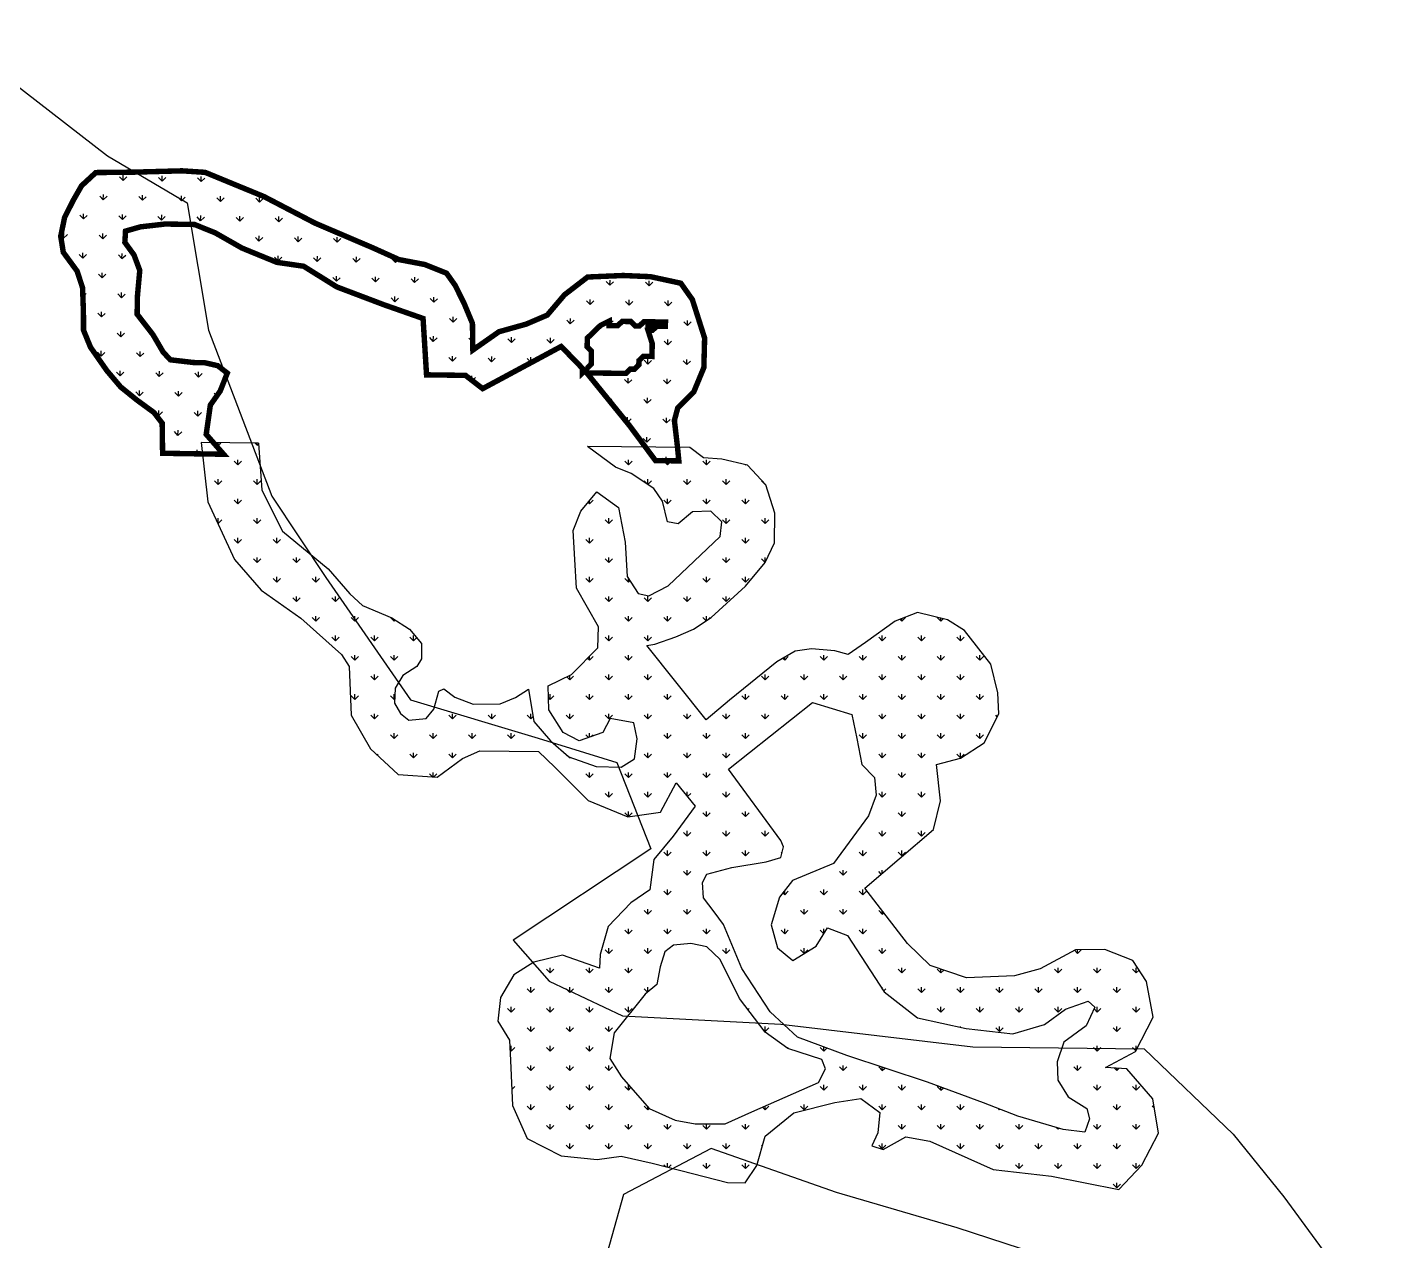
# Model space of a CAD drawing. Header units: metres. Extents: x 8244 to 287678, y 7853 to 2132060.
# Drawn here: x 270256 to 271500, y 2115358 to 2116474 of the extents above; entities that cross this region are included whole.
import ezdxf

# ---------------------------------------------------------------- set-up
doc = ezdxf.new("R2010")
doc.units = ezdxf.units.M
for name, color, linetype in [('DISTRICT BOUNDRY', 86, 'Continuous'), ('MANGROOVE BUFFER ZONE', 120, 'Continuous'), ('MANGROOVES BUFFER ZONE', 120, 'Continuous')]:
    doc.layers.add(name, color=color, linetype=linetype)

msp = doc.modelspace()

# ---------------------------------------------------------------- hatches: boundary and pattern name
at = {"layer": 'MANGROOVE BUFFER ZONE'}
h = msp.add_hatch(dxfattribs=at)
h.set_pattern_fill('GRASS', color=256, angle=-0.8376017)
h.paths.add_polyline_path([(270510, 2116254.2), (270540.5, 2116235.2), (270584.1, 2116218.7), (270619.8, 2116206.2), (270623, 2116154.4), (270658.8, 2116153.9), (270674.6, 2116141.7), (270746.8, 2116180.5), (270766.4, 2116160.3), (270766.4, 2116156.3), (270774.4, 2116164.1), (270774.6, 2116176.1), (270770.7, 2116180.1), (270770.8, 2116188.1), (270782.9, 2116199.8), (270790.9, 2116203.7), (270790.9, 2116199.7), (270798.8, 2116199.6), (270802.9, 2116203.5), (270810.9, 2116203.4), (270814.8, 2116199.4), (270818.8, 2116199.3), (270822.8, 2116203.2), (270826.8, 2116203.2), (270826.7, 2116199.2), (270830.7, 2116199.1), (270830.8, 2116203.1), (270842.7, 2116202.9), (270842.6, 2116199), (270834.7, 2116199.1), (270830.6, 2116195.2), (270826.7, 2116195.2), (270830.5, 2116183.2), (270830.3, 2116171.3), (270822.3, 2116171.4), (270818.3, 2116167.5), (270818.2, 2116163.5), (270814.2, 2116159.6), (270810.2, 2116159.6), (270806.2, 2116155.7), (270783.6, 2116156), (270770.3, 2116156.2), (270809.5, 2116107.9), (270833.5, 2116075.6), (270855, 2116075.3), (270853.5, 2116090.2), (270850.9, 2116112.5), (270854, 2116124), (270868.7, 2116138.6), (270878, 2116161.1), (270878.7, 2116188.2), (270867.4, 2116223.6), (270856.8, 2116238.6), (270829, 2116244.6), (270803.8, 2116245.7), (270771.1, 2116244.3), (270749.9, 2116228), (270734, 2116209.3), (270714.6, 2116201), (270689.6, 2116194), (270665.6, 2116177.2), (270665.2, 2116201.7), (270657.7, 2116219.7), (270649.4, 2116236.5), (270641.4, 2116247.8), (270621.4, 2116255.8), (270597.7, 2116260.3), (270573, 2116271.4), (270520.5, 2116293.8), (270473.6, 2116318.2), (270419.4, 2116340.5), (270398.2, 2116341.9), (270354.4, 2116340.7), (270318.9, 2116340.3), (270305.8, 2116328.2), (270298.2, 2116314.9), (270290.2, 2116299.1), (270286.6, 2116281.7), (270289, 2116267), (270301.7, 2116249.7), (270306.7, 2116234.4), (270307.5, 2116212.5), (270307.6, 2116195.4), (270314, 2116179.8), (270329, 2116158.3), (270341.8, 2116143.2), (270356.8, 2116131.1), (270372.3, 2116119.8), (270379.9, 2116110), (270380.3, 2116082.3), (270436.4, 2116081.4), (270420.4, 2116099.7), (270424.2, 2116126.6), (270433.2, 2116139.4), (270439.8, 2116156), (270431, 2116162.8), (270419.2, 2116165.5), (270408.8, 2116165.7), (270387.4, 2116168.2), (270380.8, 2116175.3), (270371.4, 2116191.4), (270356.9, 2116210.1), (270357.1, 2116226), (270359.3, 2116250.4), (270354, 2116264.6), (270345.6, 2116276.1), (270346.2, 2116286.5), (270359.9, 2116290.4), (270382.5, 2116293), (270409.6, 2116292.6), (270428.7, 2116284.9), (270453.3, 2116270.9), (270485.3, 2116257.8)])
at = {"layer": 'MANGROOVES BUFFER ZONE'}
h = msp.add_hatch(dxfattribs=at)
h.set_pattern_fill('GRASS', color=256)
h.paths.add_polyline_path([(271117.6, 2115919.3), (271101.9, 2115929.2), (271074.4, 2115935.9), (271054, 2115928), (271026.5, 2115908.4), (271010.6, 2115897.4), (270998.4, 2115900.7), (270977.1, 2115902.7), (270962, 2115900.4), (270945.1, 2115890.5), (270901.7, 2115855.3), (270880.2, 2115837.4), (270825.7, 2115905.6), (270833, 2115906.9), (270852.3, 2115913.7), (270868.5, 2115920.5), (270884.7, 2115931.5), (270916.2, 2115960.1), (270934.3, 2115981.9), (270942.9, 2116000.1), (270943.2, 2116027.4), (270935.1, 2116053.3), (270918.1, 2116071.4), (270894.4, 2116076.9), (270877.6, 2116078.1), (270865.2, 2116087.7), (270771, 2116088.6), (270796.9, 2116069.6), (270811.1, 2116063.6), (270831.9, 2116049.8), (270840.1, 2116038.2), (270844.6, 2116019.4), (270854.3, 2116017.3), (270867.5, 2116028.5), (270884.3, 2116029), (270894.4, 2116019.4), (270892.9, 2116005.7), (270845.1, 2115960.5), (270827.4, 2115951.3), (270817.7, 2115953.4), (270807.6, 2115969.1), (270805.5, 2116000.6), (270799.4, 2116032.6), (270779.6, 2116046.8), (270764.9, 2116029), (270757.8, 2116011.3), (270759.3, 2115984.8), (270760.8, 2115958.4), (270781.1, 2115922.7), (270780.6, 2115903.4), (270756.2, 2115879.1), (270734.9, 2115868.4), (270735.4, 2115846.6), (270748.6, 2115825.7), (270763.3, 2115818.1), (270785.2, 2115825.7), (270791.8, 2115838.4), (270813.7, 2115834.4), (270816.7, 2115819.7), (270814.2, 2115801.4), (270802, 2115793.8), (270779.1, 2115794.3), (270753.7, 2115803.4), (270736.9, 2115818.1), (270721.7, 2115835.9), (270716.6, 2115865.4), (270704.9, 2115857.7), (270690.7, 2115852.1), (270665.8, 2115851.6), (270649, 2115858.2), (270638.9, 2115865.9), (270634.3, 2115863.8), (270629.7, 2115847.1), (270622.6, 2115838.4), (270606.8, 2115836.9), (270599.2, 2115843), (270593.6, 2115852.7), (270594.1, 2115866.4), (270601.3, 2115878), (270614, 2115886.2), (270618.5, 2115893.3), (270618.5, 2115907.5), (270607.3, 2115920.7), (270591.1, 2115930.9), (270564.2, 2115942.5), (270552.5, 2115953.2), (270532.6, 2115976.2), (270490.5, 2116010.8), (270471.7, 2116048.4), (270468.6, 2116091.6), (270415.8, 2116092.1), (270421.8, 2116037.7), (270446.5, 2115984.6), (270470.9, 2115956.4), (270507.4, 2115930.7), (270544.9, 2115897.3), (270552, 2115886.2), (270553.7, 2115841.5), (270571.5, 2115810.6), (270597, 2115787.2), (270632.7, 2115784.6), (270656, 2115801.9), (270672, 2115808.9), (270725.9, 2115808.3), (270741.1, 2115793.8), (270771.5, 2115763.3), (270808.2, 2115748), (270838.1, 2115752.4), (270852.5, 2115779.4), (270870, 2115758), (270849.8, 2115730.3), (270832, 2115709), (270828.4, 2115681.1), (270810.7, 2115669.2), (270790.1, 2115647.5), (270782.6, 2115621.7), (270781.9, 2115609.1), (270748, 2115621), (270721.6, 2115614.7), (270703.3, 2115602.8), (270691, 2115582.1), (270688.5, 2115560.2), (270699.3, 2115543), (270700.2, 2115524.3), (270702, 2115482.9), (270715.4, 2115452.6), (270746.9, 2115436.7), (270780, 2115433.2), (270802, 2115436.2), (270830.5, 2115429.8), (270856.8, 2115423), (270899.6, 2115412), (270916, 2115411.9), (270926.7, 2115427.7), (270934.3, 2115454.5), (270960.7, 2115476.2), (270998.4, 2115485.6), (271022.3, 2115489.3), (271039.9, 2115476.4), (271038, 2115457.7), (271032.4, 2115445.7), (271042.8, 2115442.3), (271063.8, 2115454.1), (271085.8, 2115450), (271143.9, 2115424), (271197.7, 2115417.9), (271259.6, 2115405.7), (271280.8, 2115428), (271295.9, 2115457.4), (271290.9, 2115488.9), (271266.9, 2115516.5), (271247.2, 2115517.9), (271274.8, 2115532.4), (271291.1, 2115564.1), (271284.9, 2115596.7), (271272.4, 2115616.1), (271246.7, 2115626.3), (271219.8, 2115626), (271187.2, 2115608.3), (271163.5, 2115602), (271119.5, 2115600.3), (271086.1, 2115611.6), (271065.4, 2115631.6), (271025.9, 2115682.6), (271089.1, 2115736.5), (271095.5, 2115762.8), (271092, 2115796.3), (271114.1, 2115802.1), (271135.7, 2115816.1), (271149.2, 2115842.9), (271148.4, 2115862), (271142, 2115888.6)])
h.paths.add_polyline_path([(271014, 2115842.1), (271018.6, 2115820.1), (271023.2, 2115796.2), (271035, 2115784.4), (271036.5, 2115768.1), (271029.4, 2115749.2), (270997.2, 2115705.4), (270959.4, 2115689.6), (270947.7, 2115674.3), (270940, 2115648.8), (270945.7, 2115627.8), (270959.9, 2115616.1), (270981.4, 2115629.4), (270991.6, 2115646.2), (271010, 2115639.1), (271043.7, 2115587.3), (271074.3, 2115563.4), (271119.2, 2115553.7), (271162.1, 2115548.6), (271191.2, 2115557.2), (271210.6, 2115571.5), (271231.5, 2115578.7), (271237.6, 2115573.1), (271229.5, 2115556.2), (271209.1, 2115540.9), (271202.9, 2115523.1), (271203.4, 2115506.2), (271213.1, 2115490.9), (271230, 2115480.2), (271232.5, 2115470.5), (271228.4, 2115458.3), (271208.5, 2115460.8), (271166.7, 2115473.1), (271135, 2115485.3), (271083.5, 2115504.2), (271009.5, 2115528.7), (270964.1, 2115545.5), (270939, 2115569), (270913, 2115608.8), (270896.1, 2115649.2), (270887.5, 2115660.9), (270877.8, 2115673.7), (270876.7, 2115687.9), (270880.8, 2115695.6), (270903.8, 2115701.7), (270935.4, 2115706.8), (270948.7, 2115710.9), (270951.3, 2115720.6), (270948.7, 2115726.3), (270900.7, 2115792.1), (270977.8, 2115853.3)], flags=16)
h.paths.add_polyline_path([(270880.8, 2115628.6), (270893, 2115616.9), (270910.9, 2115581.2), (270934.4, 2115550.1), (270955.3, 2115535.3), (270986.5, 2115525.1), (270990, 2115516.4), (270983.4, 2115504.1), (270922.1, 2115477.1), (270897.6, 2115465.9), (270870.1, 2115465.9), (270851.7, 2115469.5), (270827.7, 2115480.2), (270802.2, 2115509.3), (270791.5, 2115526.1), (270795.6, 2115549.5), (270824.1, 2115585.3), (270834.9, 2115593.9), (270837.9, 2115610.2), (270842, 2115624), (270850.2, 2115630.1), (270866, 2115631.7)], flags=16)

# ---------------------------------------------------------------- linework, layer by layer
at = {"layer": 'DISTRICT BOUNDRY'}
for points in [[(270176.7, 2116474, 0), (270329.5, 2116355.8, 0), (270403, 2116312.5, 0), (270422.6, 2116195.5, 0), (270480.7, 2116042.8, 0), (270530.4, 2115968.2, 0), (270608.1, 2115855.8, 0), (270725.6, 2115820.4, 0), (270797.9, 2115798, 0), (270829.2, 2115718.7, 0), (270702.8, 2115634.9, 0), (270735.7, 2115597.2, 0), (270803.1, 2115565.3, 0), (270948.8, 2115557.6, 0), (271125.3, 2115536.8, 0), (271283, 2115534.8, 0), (271364.8, 2115456.4, 0), (271411.4, 2115398.8, 0), (271499.7, 2115278.5, 0)], [(271316.7, 2115303.3, 0), (271110.8, 2115370.4, 0), (270999.9, 2115402.9, 0), (270884.8, 2115443.4, 0), (270804.1, 2115401.1, 0), (270789.1, 2115347.4, 0)]]:
    msp.add_polyline3d(points, dxfattribs=at)
at = {"layer": 'MANGROOVE BUFFER ZONE', "const_width": 5, "flags": 128}
msp.add_lwpolyline([(270510, 2116254.2), (270540.5, 2116235.2), (270584.1, 2116218.7), (270619.8, 2116206.2), (270623, 2116154.4), (270658.8, 2116153.9), (270674.6, 2116141.7), (270746.8, 2116180.5), (270766.4, 2116160.3), (270766.4, 2116156.3), (270774.4, 2116164.1), (270774.6, 2116176.1), (270770.7, 2116180.1), (270770.8, 2116188.1), (270782.9, 2116199.8), (270790.9, 2116203.7), (270790.9, 2116199.7), (270798.8, 2116199.6), (270802.9, 2116203.5), (270810.9, 2116203.4), (270814.8, 2116199.4), (270818.8, 2116199.3), (270822.8, 2116203.2), (270826.8, 2116203.2), (270826.7, 2116199.2), (270830.7, 2116199.1), (270830.8, 2116203.1), (270842.7, 2116202.9), (270842.6, 2116199), (270834.7, 2116199.1), (270830.6, 2116195.2), (270826.7, 2116195.2), (270830.5, 2116183.2), (270830.3, 2116171.3), (270822.3, 2116171.4), (270818.3, 2116167.5), (270818.2, 2116163.5), (270814.2, 2116159.6), (270810.2, 2116159.6), (270806.2, 2116155.7), (270783.6, 2116156), (270770.3, 2116156.2), (270809.5, 2116107.9), (270833.5, 2116075.6), (270855, 2116075.3), (270853.5, 2116090.2), (270850.9, 2116112.5), (270854, 2116124), (270868.7, 2116138.6), (270878, 2116161.1), (270878.7, 2116188.2), (270867.4, 2116223.6), (270856.8, 2116238.6), (270829, 2116244.6), (270803.8, 2116245.7), (270771.1, 2116244.3), (270749.9, 2116228), (270734, 2116209.3), (270714.6, 2116201), (270689.6, 2116194), (270665.6, 2116177.2), (270665.2, 2116201.7), (270657.7, 2116219.7), (270649.4, 2116236.5), (270641.4, 2116247.8), (270621.4, 2116255.8), (270597.7, 2116260.3), (270573, 2116271.4), (270520.5, 2116293.8), (270473.6, 2116318.2), (270419.4, 2116340.5), (270398.2, 2116341.9), (270354.4, 2116340.7), (270318.9, 2116340.3), (270305.8, 2116328.2), (270298.2, 2116314.9), (270290.2, 2116299.1), (270286.6, 2116281.7), (270289, 2116267), (270301.7, 2116249.7), (270306.7, 2116234.4), (270307.5, 2116212.5), (270307.6, 2116195.4), (270314, 2116179.8), (270329, 2116158.3), (270341.8, 2116143.2), (270356.8, 2116131.1), (270372.3, 2116119.8), (270379.9, 2116110), (270380.3, 2116082.3), (270436.4, 2116081.4), (270420.4, 2116099.7), (270424.2, 2116126.6), (270433.2, 2116139.4), (270439.8, 2116156), (270431, 2116162.8), (270419.2, 2116165.5), (270408.8, 2116165.7), (270387.4, 2116168.2), (270380.8, 2116175.3), (270371.4, 2116191.4), (270356.9, 2116210.1), (270357.1, 2116226), (270359.3, 2116250.4), (270354, 2116264.6), (270345.6, 2116276.1), (270346.2, 2116286.5), (270359.9, 2116290.4), (270382.5, 2116293), (270409.6, 2116292.6), (270428.7, 2116284.9), (270453.3, 2116270.9), (270485.3, 2116257.8)], close=True, dxfattribs=at)
at = {"layer": 'MANGROOVES BUFFER ZONE'}
for points in [[(270415.8, 2116092.1), (270421.8, 2116037.7), (270446.5, 2115984.6), (270470.9, 2115956.4), (270507.4, 2115930.7), (270544.9, 2115897.3), (270552, 2115886.2), (270553.7, 2115841.5), (270571.5, 2115810.6), (270597, 2115787.2), (270632.7, 2115784.6), (270656, 2115801.9), (270672, 2115808.9), (270725.9, 2115808.3), (270741.1, 2115793.8), (270771.5, 2115763.3), (270808.2, 2115748), (270838.1, 2115752.4), (270852.5, 2115779.4), (270870, 2115758), (270849.8, 2115730.3), (270832, 2115709), (270828.4, 2115681.1), (270810.7, 2115669.2), (270790.1, 2115647.5), (270782.6, 2115621.7), (270781.9, 2115609.1), (270748, 2115621), (270721.6, 2115614.7), (270703.3, 2115602.8), (270691, 2115582.1), (270688.5, 2115560.2), (270699.3, 2115543), (270700.2, 2115524.3), (270702, 2115482.9), (270715.4, 2115452.6), (270746.9, 2115436.7), (270780, 2115433.2), (270802, 2115436.2), (270830.5, 2115429.8), (270856.8, 2115423), (270899.6, 2115412), (270916, 2115411.9), (270926.7, 2115427.7), (270934.3, 2115454.5), (270960.7, 2115476.2), (270998.4, 2115485.6), (271022.3, 2115489.3), (271039.9, 2115476.4), (271038, 2115457.7), (271032.4, 2115445.7), (271042.8, 2115442.3), (271063.8, 2115454.1), (271085.8, 2115450), (271143.9, 2115424), (271197.7, 2115417.9), (271259.6, 2115405.7), (271280.8, 2115428), (271295.9, 2115457.4), (271290.9, 2115488.9), (271266.9, 2115516.5), (271247.2, 2115517.9), (271274.8, 2115532.4), (271291.1, 2115564.1), (271284.9, 2115596.7), (271272.4, 2115616.1), (271246.7, 2115626.3), (271219.8, 2115626), (271187.2, 2115608.3), (271163.5, 2115602), (271119.5, 2115600.3), (271086.1, 2115611.6), (271065.4, 2115631.6), (271025.9, 2115682.6), (271089.1, 2115736.5), (271095.5, 2115762.8), (271092, 2115796.3), (271114.1, 2115802.1), (271135.7, 2115816.1), (271149.2, 2115842.9), (271148.4, 2115862), (271142, 2115888.6), (271117.6, 2115919.3), (271101.9, 2115929.2), (271074.4, 2115935.9), (271054, 2115928), (271026.5, 2115908.4), (271010.6, 2115897.4), (270998.4, 2115900.7), (270977.1, 2115902.7), (270962, 2115900.4), (270945.1, 2115890.5), (270901.7, 2115855.3), (270880.2, 2115837.4), (270825.7, 2115905.6), (270833, 2115906.9), (270852.3, 2115913.7), (270868.5, 2115920.5), (270884.7, 2115931.5), (270916.2, 2115960.1), (270934.3, 2115981.9), (270942.9, 2116000.1), (270943.2, 2116027.4), (270935.1, 2116053.3), (270918.1, 2116071.4), (270894.4, 2116076.9), (270877.6, 2116078.1), (270865.2, 2116087.7), (270771, 2116088.6)], [(270468.6, 2116091.6), (270415.8, 2116092.1)]]:
    msp.add_lwpolyline(points, dxfattribs=at)
at = {"layer": 'MANGROOVES BUFFER ZONE', "flags": 128}
msp.add_lwpolyline([(270468.6, 2116091.6), (270471.7, 2116048.4), (270490.5, 2116010.8), (270532.6, 2115976.2), (270552.5, 2115953.2), (270564.2, 2115942.5), (270591.1, 2115930.9), (270607.3, 2115920.7), (270618.5, 2115907.5), (270618.5, 2115893.3), (270614, 2115886.2), (270601.3, 2115878), (270594.1, 2115866.4), (270593.6, 2115852.7), (270599.2, 2115843), (270606.8, 2115836.9), (270622.6, 2115838.4), (270629.7, 2115847.1), (270634.3, 2115863.8), (270638.9, 2115865.9), (270649, 2115858.2), (270665.8, 2115851.6), (270690.7, 2115852.1), (270704.9, 2115857.7), (270716.6, 2115865.4), (270721.7, 2115835.9), (270736.9, 2115818.1), (270753.7, 2115803.4), (270779.1, 2115794.3), (270802, 2115793.8), (270814.2, 2115801.4), (270816.7, 2115819.7), (270813.7, 2115834.4), (270791.8, 2115838.4), (270785.2, 2115825.7), (270763.3, 2115818.1), (270748.6, 2115825.7), (270735.4, 2115846.6), (270734.9, 2115868.4), (270756.2, 2115879.1), (270780.6, 2115903.4), (270781.1, 2115922.7), (270760.8, 2115958.4), (270759.3, 2115984.8), (270757.8, 2116011.3), (270764.9, 2116029), (270779.6, 2116046.8), (270799.4, 2116032.6), (270805.5, 2116000.6), (270807.6, 2115969.1), (270817.7, 2115953.4), (270827.4, 2115951.3), (270845.1, 2115960.5), (270892.9, 2116005.7), (270894.4, 2116019.4), (270884.3, 2116029), (270867.5, 2116028.5), (270854.3, 2116017.3), (270844.6, 2116019.4), (270840.1, 2116038.2), (270831.9, 2116049.8), (270811.1, 2116063.6), (270796.9, 2116069.6), (270771, 2116088.6)], dxfattribs=at)
for points in [[(270948.7, 2115726.3), (270900.7, 2115792.1), (270977.8, 2115853.3), (271014, 2115842.1), (271018.6, 2115820.1), (271023.2, 2115796.2), (271035, 2115784.4), (271036.5, 2115768.1), (271029.4, 2115749.2), (270997.2, 2115705.4), (270959.4, 2115689.6), (270947.7, 2115674.3), (270940, 2115648.8), (270945.7, 2115627.8), (270959.9, 2115616.1), (270981.4, 2115629.4), (270991.6, 2115646.2), (271010, 2115639.1), (271043.7, 2115587.3), (271074.3, 2115563.4), (271119.2, 2115553.7), (271162.1, 2115548.6), (271191.2, 2115557.2), (271210.6, 2115571.5), (271231.5, 2115578.7), (271237.6, 2115573.1), (271229.5, 2115556.2), (271209.1, 2115540.9), (271202.9, 2115523.1), (271203.4, 2115506.2), (271213.1, 2115490.9), (271230, 2115480.2), (271232.5, 2115470.5), (271228.4, 2115458.3), (271208.5, 2115460.8), (271166.7, 2115473.1), (271135, 2115485.3), (271083.5, 2115504.2), (271009.5, 2115528.7), (270964.1, 2115545.5), (270939, 2115569), (270913, 2115608.8), (270896.1, 2115649.2), (270887.5, 2115660.9), (270877.8, 2115673.7), (270876.7, 2115687.9), (270880.8, 2115695.6), (270903.8, 2115701.7), (270935.4, 2115706.8), (270948.7, 2115710.9), (270951.3, 2115720.6)], [(270824.1, 2115585.3), (270795.6, 2115549.5), (270791.5, 2115526.1), (270802.2, 2115509.3), (270827.7, 2115480.2), (270851.7, 2115469.5), (270870.1, 2115465.9), (270897.6, 2115465.9), (270922.1, 2115477.1), (270983.4, 2115504.1), (270990, 2115516.4), (270986.5, 2115525.1), (270955.3, 2115535.3), (270934.4, 2115550.1), (270910.9, 2115581.2), (270893, 2115616.9), (270880.8, 2115628.6), (270866, 2115631.7), (270850.2, 2115630.1), (270842, 2115624), (270837.9, 2115610.2), (270834.9, 2115593.9)]]:
    msp.add_lwpolyline(points, close=True, dxfattribs=at)

doc.saveas('drawing.dxf')
